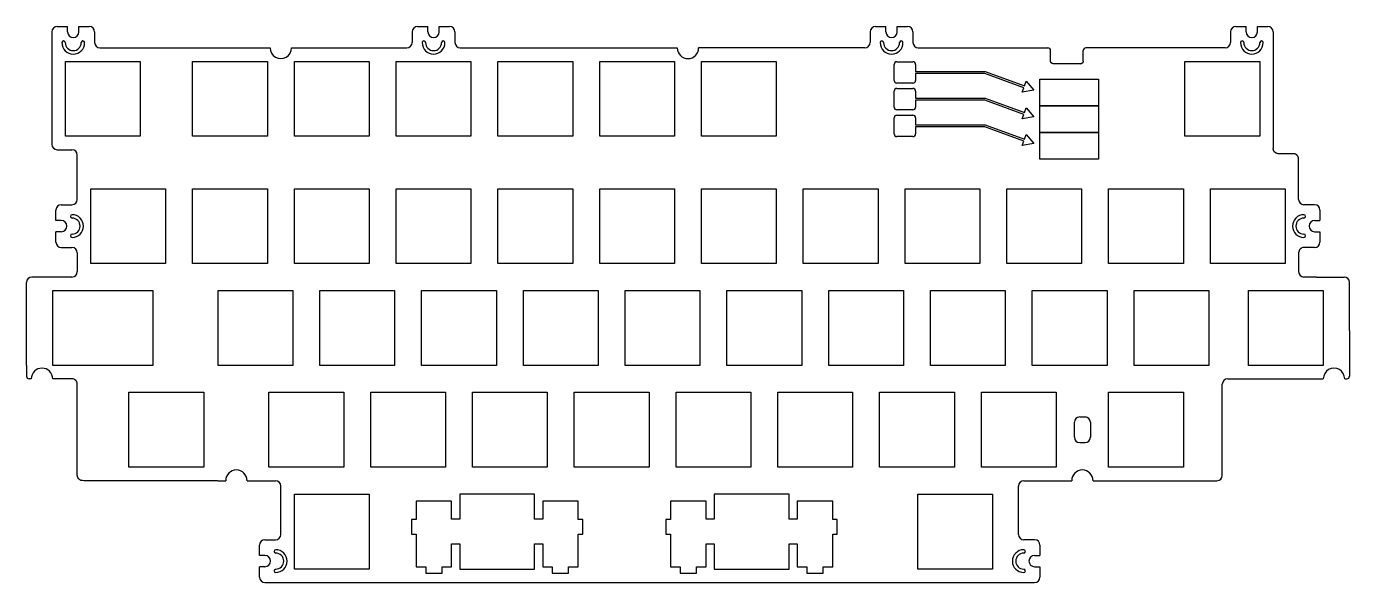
# Model space of a CAD drawing. Header units: millimetres. Extents: x -421 to 474, y -695 to -207.
# Drawn here: x 226 to 473.7, y -695 to -591 of the extents above; entities that cross this region are included whole.
import ezdxf

# ---------------------------------------------------------------- set-up
doc = ezdxf.new("R2010")
doc.units = ezdxf.units.MM
doc.header["$MEASUREMENT"] = 0

msp = doc.modelspace()

# ---------------------------------------------------------------- linework, layer by layer
for p, q in [((231.76, -590.99), (233.71, -590.99)), ((233.71, -591.99), (233.71, -590.99)), ((235.81, -590.99), (237.76, -590.99)), ((235.81, -591.99), (235.81, -590.99)), ((299.2, -590.99), (301.15, -590.99)), ((301.15, -591.99), (301.15, -590.99)), ((303.25, -590.99), (305.2, -590.99)), ((303.25, -591.99), (303.25, -590.99)), ((384.93, -590.99), (386.88, -590.99)), ((386.88, -591.99), (386.88, -590.99)), ((388.98, -590.99), (390.93, -590.99)), ((388.98, -591.99), (388.98, -590.99)), ((452.36, -590.99), (454.31, -590.99)), ((454.31, -591.99), (454.31, -590.99)), ((456.41, -590.99), (458.36, -590.99)), ((456.41, -591.99), (456.41, -590.99)), ((230.76, -591.99), (230.76, -613.04)), ((238.76, -591.99), (238.76, -593.99)), ((298.2, -591.99), (298.2, -593.99)), ((306.2, -591.99), (306.2, -593.99)), ((383.93, -591.99), (383.93, -593.99)), ((391.93, -591.99), (391.93, -593.99)), ((451.36, -591.99), (451.36, -593.99)), ((459.36, -591.99), (459.36, -613.79)), ((275.62, -594.99), (297.2, -594.99)), ((307.2, -594.99), (347.82, -594.99)), ((382.93, -594.99), (351.82, -594.99)), ((392.93, -594.99), (417.19, -594.99)), ((417.69, -597.45), (417.69, -595.49)), ((423.81, -597.45), (423.81, -595.49)), ((450.36, -594.99), (424.31, -594.99)), ((233.29, -611.51), (233.29, -597.51)), ((233.29, -597.51), (247.29, -597.51)), ((247.29, -597.51), (247.29, -611.51)), ((257.1, -611.51), (257.1, -597.51)), ((257.1, -597.51), (271.1, -597.51)), ((271.1, -597.51), (271.1, -611.51)), ((276.15, -611.51), (276.15, -597.51)), ((276.15, -597.51), (290.15, -597.51)), ((290.15, -597.51), (290.15, -611.51)), ((295.2, -611.51), (295.2, -597.51)), ((295.2, -597.51), (309.2, -597.51)), ((309.2, -597.51), (309.2, -611.51)), ((314.25, -597.51), (328.25, -597.51)), ((314.25, -611.51), (314.25, -597.51)), ((328.25, -597.51), (328.25, -611.51)), ((333.3, -611.51), (333.3, -597.51)), ((333.3, -597.51), (347.3, -597.51)), ((347.3, -597.51), (347.3, -611.51)), ((352.35, -611.51), (352.35, -597.51)), ((352.35, -597.51), (366.35, -597.51)), ((366.35, -597.51), (366.35, -611.51)), ((388.42, -601.08), (388.42, -598.08)), ((388.92, -597.58), (391.92, -597.58)), ((392.42, -598.08), (392.42, -599.38)), ((442.84, -611.51), (442.84, -597.51)), ((442.84, -597.51), (456.84, -597.51)), ((456.84, -597.51), (456.84, -611.51)), ((391.92, -601.58), (388.92, -601.58)), ((392.42, -599.38), (405.45, -599.38)), ((392.42, -599.78), (392.42, -601.08)), ((405.38, -599.78), (392.42, -599.78)), ((412.68, -602.44), (405.38, -599.78)), ((405.45, -599.38), (412.82, -602.06)), ((412.82, -602.06), (413.12, -601.22)), ((413.12, -601.22), (414.53, -602.9)), ((388.42, -606.08), (388.42, -603.08)), ((388.92, -602.58), (391.92, -602.58)), ((392.42, -603.08), (392.42, -604.38)), ((412.37, -603.28), (412.68, -602.44)), ((414.53, -602.9), (412.37, -603.28)), ((391.92, -606.58), (388.92, -606.58)), ((392.42, -604.38), (405.45, -604.38)), ((392.42, -604.78), (392.42, -606.08)), ((405.38, -604.78), (392.42, -604.78)), ((412.68, -607.44), (405.38, -604.78)), ((405.45, -604.38), (412.82, -607.06)), ((412.82, -607.06), (413.12, -606.22)), ((413.12, -606.22), (414.53, -607.9)), ((388.42, -611.08), (388.42, -608.08)), ((388.92, -607.58), (391.92, -607.58)), ((392.42, -608.08), (392.42, -609.38)), ((412.37, -608.28), (412.68, -607.44)), ((414.53, -607.9), (412.37, -608.28)), ((247.29, -611.51), (233.29, -611.51)), ((271.1, -611.51), (257.1, -611.51)), ((290.15, -611.51), (276.15, -611.51)), ((309.2, -611.51), (295.2, -611.51)), ((328.25, -611.51), (314.25, -611.51)), ((347.3, -611.51), (333.3, -611.51)), ((366.35, -611.51), (352.35, -611.51)), ((391.92, -611.58), (388.92, -611.58)), ((392.42, -609.38), (405.45, -609.38)), ((392.42, -609.78), (392.42, -611.08)), ((405.38, -609.78), (392.42, -609.78)), ((412.68, -612.44), (405.38, -609.78)), ((405.45, -609.38), (412.82, -612.06)), ((412.82, -612.06), (413.12, -611.22)), ((413.12, -611.22), (414.53, -612.9)), ((456.84, -611.51), (442.84, -611.51)), ((231.76, -614.04), (234.52, -614.04)), ((412.37, -613.28), (412.68, -612.44)), ((414.53, -612.9), (412.37, -613.28)), ((235.52, -623.33), (235.52, -615.04)), ((464.12, -623.33), (464.12, -615.79)), ((238.05, -635.33), (238.05, -621.33)), ((238.05, -621.33), (252.05, -621.33)), ((252.05, -621.33), (252.05, -635.33)), ((257.1, -635.33), (257.1, -621.33)), ((257.1, -621.33), (271.1, -621.33)), ((271.1, -621.33), (271.1, -635.33)), ((276.15, -635.33), (276.15, -621.33)), ((276.15, -621.33), (290.15, -621.33)), ((290.15, -621.33), (290.15, -635.33)), ((295.2, -635.33), (295.2, -621.33)), ((295.2, -621.33), (309.2, -621.33)), ((309.2, -621.33), (309.2, -635.33)), ((314.25, -635.33), (314.25, -621.33)), ((314.25, -621.33), (328.25, -621.33)), ((328.25, -621.33), (328.25, -635.33)), ((333.3, -635.33), (333.3, -621.33)), ((333.3, -621.33), (347.3, -621.33)), ((347.3, -621.33), (347.3, -635.33)), ((352.35, -635.33), (352.35, -621.33)), ((352.35, -621.33), (366.35, -621.33)), ((366.35, -621.33), (366.35, -635.33)), ((371.4, -621.33), (385.4, -621.33)), ((371.4, -635.33), (371.4, -621.33)), ((385.4, -621.33), (385.4, -635.33)), ((390.45, -635.33), (390.45, -621.33)), ((390.45, -621.33), (404.45, -621.33)), ((404.45, -621.33), (404.45, -635.33)), ((409.5, -635.33), (409.5, -621.33)), ((409.5, -621.33), (423.5, -621.33)), ((423.5, -621.33), (423.5, -635.33)), ((428.55, -635.33), (428.55, -621.33)), ((428.55, -621.33), (442.55, -621.33)), ((442.55, -621.33), (442.55, -635.33)), ((447.6, -635.33), (447.6, -621.33)), ((447.6, -621.33), (461.6, -621.33)), ((461.6, -621.33), (461.6, -635.33)), ((231.52, -627.28), (231.52, -625.33)), ((232.52, -624.33), (234.52, -624.33)), ((467.12, -624.33), (465.12, -624.33)), ((468.12, -625.33), (468.12, -627.28)), ((232.52, -627.28), (231.52, -627.28)), ((467.12, -627.28), (468.12, -627.28)), ((231.52, -631.33), (231.52, -629.38)), ((232.52, -629.38), (231.52, -629.38)), ((467.12, -629.38), (468.12, -629.38)), ((468.12, -629.38), (468.12, -631.33)), ((232.52, -632.33), (234.52, -632.33)), ((235.52, -633.33), (235.52, -636.85)), ((464.12, -633.33), (464.12, -636.85)), ((467.12, -632.33), (465.12, -632.33)), ((252.05, -635.33), (238.05, -635.33)), ((271.1, -635.33), (257.1, -635.33)), ((290.15, -635.33), (276.15, -635.33)), ((309.2, -635.33), (295.2, -635.33)), ((328.25, -635.33), (314.25, -635.33)), ((347.3, -635.33), (333.3, -635.33)), ((366.35, -635.33), (352.35, -635.33)), ((385.4, -635.33), (371.4, -635.33)), ((404.45, -635.33), (390.45, -635.33)), ((423.5, -635.33), (409.5, -635.33)), ((442.55, -635.33), (428.55, -635.33)), ((461.6, -635.33), (447.6, -635.33)), ((226, -640.38), (226, -638.85)), ((234.52, -637.85), (227, -637.85)), ((467.49, -637.85), (472.65, -637.85)), ((473.65, -645.08), (473.65, -638.85)), ((226, -654.38), (226, -640.38)), ((230.91, -640.38), (249.67, -640.38)), ((230.91, -654.38), (230.91, -640.38)), ((249.67, -640.38), (249.67, -654.38)), ((261.86, -654.38), (261.86, -640.38)), ((261.86, -640.38), (275.86, -640.38)), ((275.86, -640.38), (275.86, -654.38)), ((280.91, -640.38), (294.91, -640.38)), ((280.91, -654.38), (280.91, -640.38)), ((294.91, -640.38), (294.91, -654.38)), ((299.96, -654.38), (299.96, -640.38)), ((299.96, -640.38), (313.96, -640.38)), ((313.96, -640.38), (313.96, -654.38)), ((319.01, -640.38), (333.01, -640.38)), ((319.01, -654.38), (319.01, -640.38)), ((333.01, -640.38), (333.01, -654.38)), ((338.06, -654.38), (338.06, -640.38)), ((338.06, -640.38), (352.06, -640.38)), ((352.06, -640.38), (352.06, -654.38)), ((357.11, -654.38), (357.11, -640.38)), ((357.11, -640.38), (371.11, -640.38)), ((371.11, -640.38), (371.11, -654.38)), ((376.16, -654.38), (376.16, -640.38)), ((376.16, -640.38), (390.16, -640.38)), ((390.16, -640.38), (390.16, -654.38)), ((395.21, -640.38), (409.21, -640.38)), ((395.21, -654.38), (395.21, -640.38)), ((409.21, -640.38), (409.21, -654.38)), ((414.26, -640.38), (428.26, -640.38)), ((414.26, -654.38), (414.26, -640.38)), ((428.26, -640.38), (428.26, -654.38)), ((433.31, -640.38), (447.31, -640.38)), ((433.31, -654.38), (433.31, -640.38)), ((447.31, -640.38), (447.31, -654.38)), ((454.74, -640.38), (468.74, -640.38)), ((454.74, -654.38), (454.74, -640.38)), ((468.74, -640.38), (468.74, -654.38)), ((473.65, -647.87), (473.65, -656.4)), ((226, -654.38), (226, -656.4)), ((249.67, -654.38), (230.91, -654.38)), ((275.86, -654.38), (261.86, -654.38)), ((294.91, -654.38), (280.91, -654.38)), ((313.96, -654.38), (299.96, -654.38)), ((333.01, -654.38), (319.01, -654.38)), ((352.06, -654.38), (338.06, -654.38)), ((371.11, -654.38), (357.11, -654.38)), ((390.16, -654.38), (376.16, -654.38)), ((409.21, -654.38), (395.21, -654.38)), ((428.26, -654.38), (414.26, -654.38)), ((447.31, -654.38), (433.31, -654.38)), ((468.74, -654.38), (454.74, -654.38)), ((226.8, -656.9), (226.5, -656.9)), ((226.91, -656.9), (226.8, -656.9)), ((449.84, -674.95), (449.84, -657.9)), ((459.22, -656.9), (468.74, -656.9)), ((472.74, -656.9), (473.15, -656.9)), ((245.19, -659.42), (259.19, -659.42)), ((245.19, -673.42), (245.19, -659.42)), ((259.19, -659.42), (259.19, -673.42)), ((271.39, -673.42), (271.39, -659.42)), ((271.39, -659.42), (285.39, -659.42)), ((285.39, -659.42), (285.39, -673.42)), ((290.44, -673.42), (290.44, -659.42)), ((290.44, -659.42), (304.44, -659.42)), ((304.44, -659.42), (304.44, -673.42)), ((309.49, -673.42), (309.49, -659.42)), ((309.49, -659.42), (323.49, -659.42)), ((323.49, -659.42), (323.49, -673.42)), ((328.54, -673.42), (328.54, -659.42)), ((328.54, -659.42), (342.54, -659.42)), ((342.54, -659.42), (342.54, -673.42)), ((347.59, -673.42), (347.59, -659.42)), ((347.59, -659.42), (361.59, -659.42)), ((361.59, -659.42), (361.59, -673.42)), ((366.64, -673.42), (366.64, -659.42)), ((366.64, -659.42), (380.64, -659.42)), ((380.64, -659.42), (380.64, -673.42)), ((385.69, -673.42), (385.69, -659.42)), ((385.69, -659.42), (399.69, -659.42)), ((399.69, -659.42), (399.69, -673.42)), ((404.74, -673.42), (404.74, -659.42)), ((404.74, -659.42), (418.74, -659.42)), ((418.74, -659.42), (418.74, -673.42)), ((428.55, -659.42), (442.55, -659.42)), ((428.55, -673.42), (428.55, -659.42)), ((442.55, -659.42), (442.55, -673.42)), ((422.14, -667.83), (422.14, -665.03)), ((423.14, -664.03), (424.14, -664.03)), ((425.14, -665.03), (425.14, -667.83)), ((423.14, -668.83), (424.14, -668.83)), ((259.19, -673.42), (245.19, -673.42)), ((285.39, -673.42), (271.39, -673.42)), ((304.44, -673.42), (290.44, -673.42)), ((323.49, -673.42), (309.49, -673.42)), ((342.54, -673.42), (328.54, -673.42)), ((361.59, -673.42), (347.59, -673.42)), ((380.64, -673.42), (366.64, -673.42)), ((399.69, -673.42), (385.69, -673.42)), ((418.74, -673.42), (404.74, -673.42)), ((442.55, -673.42), (428.55, -673.42)), ((261.82, -675.95), (263.29, -675.95)), ((267.29, -675.95), (272.62, -675.95)), ((412.7, -675.95), (421.64, -675.95)), ((425.64, -675.95), (448.84, -675.95)), ((273.62, -686), (273.62, -676.95)), ((276.15, -678.48), (290.15, -678.48)), ((276.15, -692.48), (276.15, -678.48)), ((290.15, -678.48), (290.15, -692.48)), ((368.73, -678.48), (354.73, -678.48)), ((354.73, -678.48), (354.73, -683.18)), ((368.73, -683.18), (368.73, -678.48)), ((392.83, -678.48), (406.83, -678.48)), ((392.83, -692.48), (392.83, -678.48)), ((406.83, -678.48), (406.83, -692.48)), ((411.7, -686), (411.7, -676.95)), ((353.21, -679.79), (346.55, -679.79)), ((346.55, -679.79), (346.55, -683.19)), ((353.21, -683.18), (353.21, -679.79)), ((376.91, -679.79), (370.26, -679.79)), ((370.26, -679.79), (370.26, -683.18)), ((376.91, -683.19), (376.91, -679.79)), ((346.55, -683.19), (345.69, -683.19)), ((345.69, -683.19), (345.69, -685.98)), ((354.73, -683.18), (353.21, -683.18)), ((370.26, -683.18), (368.73, -683.18)), ((377.77, -683.19), (376.91, -683.19)), ((377.77, -685.98), (377.77, -683.19)), ((345.69, -685.98), (346.55, -685.98)), ((346.55, -685.98), (346.55, -692.08)), ((376.91, -692.08), (376.91, -685.98)), ((376.91, -685.98), (377.77, -685.98)), ((269.62, -689.95), (269.62, -688)), ((270.62, -687), (272.62, -687)), ((353.21, -692.08), (353.21, -687.78)), ((353.21, -687.78), (354.73, -687.78)), ((354.73, -687.78), (354.73, -692.48)), ((368.73, -692.48), (368.73, -687.78)), ((368.73, -687.78), (370.26, -687.78)), ((370.26, -687.78), (370.26, -692.08)), ((414.7, -687), (412.7, -687)), ((415.7, -688), (415.7, -689.95)), ((270.62, -689.95), (269.62, -689.95)), ((414.7, -689.95), (415.7, -689.95)), ((269.62, -694), (269.62, -692.05)), ((270.62, -692.05), (269.62, -692.05)), ((290.15, -692.48), (276.15, -692.48)), ((346.55, -692.08), (348.36, -692.08)), ((348.36, -692.08), (348.36, -693.25)), ((348.36, -693.25), (351.4, -693.25)), ((351.4, -693.25), (351.4, -692.08)), ((351.4, -692.08), (353.21, -692.08)), ((354.73, -692.48), (368.73, -692.48)), ((370.26, -692.08), (372.06, -692.08)), ((372.06, -692.08), (372.06, -693.25)), ((372.06, -693.25), (375.11, -693.25)), ((375.11, -693.25), (375.11, -692.08)), ((375.11, -692.08), (376.91, -692.08)), ((406.83, -692.48), (392.83, -692.48)), ((414.7, -692.05), (415.7, -692.05)), ((415.7, -692.05), (415.7, -694)), ((270.62, -695), (414.7, -695))]:
    msp.add_line(p, q)
at = {"linetype": 'Continuous'}
for p, q in [((239.76, -594.99), (271.62, -594.99)), ((239.76, -594.99), (239.76, -594.99)), ((415.66, -600.82), (426.66, -600.82)), ((415.66, -605.82), (415.66, -600.82)), ((426.66, -600.82), (426.66, -605.82)), ((426.66, -605.82), (415.66, -605.82)), ((415.66, -605.82), (426.66, -605.82)), ((415.66, -610.82), (415.66, -605.82)), ((426.66, -605.82), (426.66, -610.82)), ((426.66, -610.82), (415.66, -610.82)), ((415.66, -610.82), (426.66, -610.82)), ((415.66, -615.82), (415.66, -610.82)), ((426.66, -610.82), (426.66, -615.82)), ((426.66, -615.82), (415.66, -615.82)), ((467.49, -637.85), (465.12, -637.85)), ((473.65, -647.87), (473.65, -645.08)), ((450.84, -656.9), (459.22, -656.9)), ((321.11, -678.48), (307.11, -678.48)), ((307.11, -678.48), (307.11, -683.18)), ((321.11, -683.18), (321.11, -678.48)), ((305.58, -679.79), (298.93, -679.79)), ((298.93, -679.79), (298.93, -683.19)), ((305.58, -683.18), (305.58, -679.79)), ((329.29, -679.79), (322.63, -679.79)), ((322.63, -679.79), (322.63, -683.18)), ((329.29, -683.19), (329.29, -679.79)), ((298.93, -683.19), (298.06, -683.19)), ((298.06, -683.19), (298.06, -685.98)), ((307.11, -683.18), (305.58, -683.18)), ((322.63, -683.18), (321.11, -683.18)), ((330.15, -683.19), (329.29, -683.19)), ((330.15, -685.98), (330.15, -683.19)), ((298.06, -685.98), (298.93, -685.98)), ((298.93, -685.98), (298.93, -692.08)), ((329.29, -692.08), (329.29, -685.98)), ((329.29, -685.98), (330.15, -685.98)), ((305.58, -692.08), (305.58, -687.78)), ((305.58, -687.78), (307.11, -687.78)), ((307.11, -687.78), (307.11, -692.48)), ((321.11, -692.48), (321.11, -687.78)), ((321.11, -687.78), (322.63, -687.78)), ((322.63, -687.78), (322.63, -692.08)), ((298.93, -692.08), (300.73, -692.08)), ((300.73, -692.08), (300.73, -693.25)), ((300.73, -693.25), (303.78, -693.25)), ((303.78, -693.25), (303.78, -692.08)), ((303.78, -692.08), (305.58, -692.08)), ((307.11, -692.48), (321.11, -692.48)), ((322.63, -692.08), (324.43, -692.08)), ((324.43, -692.08), (324.43, -693.25)), ((324.43, -693.25), (327.48, -693.25)), ((327.48, -693.25), (327.48, -692.08)), ((327.48, -692.08), (329.29, -692.08))]:
    msp.add_line(p, q, dxfattribs=at)
for centre, radius, start, end in [((231.76, -591.99), 1, 90, 180), ((237.76, -591.99), 1, 360, 90), ((299.2, -591.99), 1, 90, 180), ((305.2, -591.99), 1, 360, 90), ((384.93, -591.99), 1, 90, 180), ((390.93, -591.99), 1, 360, 90), ((452.36, -591.99), 1, 90, 180), ((458.36, -591.99), 1, 0, 90), ((232.95, -594.01), 0.316, 0, 180), ((234.76, -594.01), 2.13, 180, 0), ((234.76, -594.01), 1.5, 180, 0), ((234.76, -591.99), 1.05, 180, 0), ((236.58, -594.01), 0.316, 360, 180), ((239.76, -593.99), 1, 180, 270), ((297.2, -593.99), 1, 270, 0), ((302.2, -591.99), 1.05, 180, 0), ((307.2, -593.99), 1, 180, 270), ((382.93, -593.99), 1, 270, 0), ((387.93, -591.99), 1.05, 180, 0), ((392.93, -593.99), 1, 180, 270), ((450.36, -593.99), 1, 270, 0), ((455.36, -591.99), 1.05, 180, 0), ((273.62, -594.99), 2, 179.9999, 0.0001), ((349.82, -594.99), 2, 180.0001, 359.9999), ((417.19, -595.49), 0.5, 0, 90), ((424.31, -595.49), 0.5, 90, 180), ((388.92, -598.08), 0.5, 90, 180), ((391.92, -598.08), 0.5, 0, 90), ((388.92, -601.08), 0.5, 180, 270), ((391.92, -601.08), 0.5, 270, 0), ((388.92, -603.08), 0.5, 90, 180), ((391.92, -603.08), 0.5, 360, 90), ((388.92, -606.08), 0.5, 180, 270), ((391.92, -606.08), 0.5, 270, 0), ((388.92, -608.08), 0.5, 90, 180), ((391.92, -608.08), 0.5, 0, 90), ((388.92, -611.08), 0.5, 180, 270), ((391.92, -611.08), 0.5, 270, 0), ((231.76, -613.04), 1, 180, 270), ((234.52, -615.04), 1, 0, 90), ((234.52, -623.33), 1, 270, 0), ((465.12, -623.33), 1, 180, 270), ((232.52, -625.33), 1, 90, 180), ((467.12, -625.33), 1, 0, 90), ((232.52, -628.33), 1.05, 270, 90), ((467.12, -628.33), 1.05, 90, 270), ((232.52, -631.33), 1, 180, 270), ((467.12, -631.33), 1, 270, 0), ((234.52, -633.33), 1, 0, 90), ((465.12, -633.33), 1, 90, 180.0021), ((227, -638.85), 1, 90, 180), ((234.52, -636.85), 1, 270, 0), ((465.12, -636.85), 1, 180.0021, 270), ((472.65, -638.85), 1, 0, 90), ((228.91, -656.9), 2, 0, 180), ((470.74, -656.9), 2, 359.9999, 180.0001), ((226.5, -656.4), 0.5, 180, 270), ((450.84, -657.9), 1, 90, 180), ((473.15, -656.4), 0.5, 270, 0), ((423.14, -665.03), 1, 90, 180), ((424.14, -665.03), 1, 0, 90), ((423.14, -667.83), 1, 180, 270), ((424.14, -667.83), 1, 270, 0), ((265.29, -675.95), 2, 0, 180), ((272.62, -676.95), 1, 0, 90), ((412.7, -676.95), 1, 90, 180), ((423.64, -675.95), 2, 0, 180), ((448.84, -674.95), 1, 270, 0), ((270.62, -688), 1, 90, 180), ((272.62, -686), 1, 270, 0), ((412.7, -686), 1, 180, 270), ((414.7, -688), 1, 0, 90), ((270.62, -691), 1.05, 270, 90), ((414.7, -691), 1.05, 90, 270), ((270.62, -694), 1, 180, 270), ((414.7, -694), 1, 270, 0)]:
    msp.add_arc(centre, radius, start, end)
for centre, radius, start, end in [((232.95, -594.01), 0.316, 0, 180), ((234.76, -594.01), 2.13, 180, 0), ((234.76, -594.01), 1.5, 180, 0), ((236.58, -594.01), 0.316, 0, 180), ((300.38, -594.01), 0.316, 0, 180), ((302.2, -594.01), 2.13, 180, 0), ((302.2, -594.01), 1.5, 180, 0), ((304.02, -594.01), 0.316, 0, 180), ((386.11, -594.01), 0.316, 0, 180), ((387.93, -594.01), 2.13, 180, 0), ((387.93, -594.01), 1.5, 180, 0), ((389.74, -594.01), 0.316, 0, 180), ((453.55, -594.01), 0.316, 0, 180), ((455.36, -594.01), 2.13, 180, 0), ((455.36, -594.01), 1.5, 180, 0), ((457.18, -594.01), 0.316, 0, 180), ((234.55, -626.51), 0.316, 90, 270), ((234.55, -628.33), 2.13, 270, 90), ((465.1, -628.33), 2.13, 90, 270), ((465.1, -626.51), 0.316, 270, 90), ((234.55, -628.33), 1.5, 270, 90), ((465.1, -628.33), 1.5, 90, 270), ((234.55, -630.14), 0.316, 90, 270), ((465.1, -630.14), 0.316, 270, 90), ((272.65, -689.18), 0.316, 90, 270), ((272.65, -691), 2.13, 270, 90), ((272.65, -691), 1.5, 270, 90), ((412.67, -691), 2.13, 90, 270), ((412.67, -691), 1.5, 90, 270), ((412.67, -689.18), 0.316, 270, 90), ((272.65, -692.82), 0.316, 90, 270), ((412.67, -692.82), 0.316, 270, 90)]:
    msp.add_arc(centre, radius, start, end, dxfattribs=at)
for points, knots in [([(423.81, -597.45), (423.81, -597.75), (423.61, -597.95), (423.31, -597.95), (421.61, -597.95), (419.9, -597.95), (418.19, -597.95), (417.9, -597.95), (417.69, -597.75), (417.69, -597.45)], [1.078741, 1.078741, 1.078741, 1.078741, 2.649537, 2.649537, 2.649537, 3.649537, 3.649537, 3.649537, 5.220333, 5.220333, 5.220333, 5.220333]), ([(464.12, -615.79), (464.12, -615.2), (463.71, -614.79), (463.12, -614.79), (462.2, -614.79), (461.28, -614.79), (460.36, -614.79), (459.78, -614.79), (459.36, -614.37), (459.36, -613.79)], [168.753538, 168.753538, 168.753538, 168.753538, 170.324335, 170.324335, 170.324335, 171.324335, 171.324335, 171.324335, 172.895131, 172.895131, 172.895131, 172.895131])]:
    msp.add_rational_spline(points, [1, 0.804737854124, 0.804737854124, 1, 1, 1, 1, 0.804737854124, 0.804737854124, 1], degree=3, knots=knots)
for points, weights in [([(235.52, -615.04), (235.52, -615.04), (235.52, -615.04), (235.52, -615.04)], [0.999954054906, 0.999969368736, 0.999984683767, 1]), ([(412.7, -687), (412.7, -687), (412.7, -687), (412.7, -687)], [1, 0.999980935375, 0.99996187261, 0.999942811708])]:
    msp.add_rational_spline(points, weights, degree=3)
msp.add_open_spline([(261.82, -675.95), (254.16, -675.95), (246.49, -675.95), (238.32, -675.95), (237.81, -675.95), (236.48, -675.95), (236.34, -675.95), (236.04, -675.84), (235.93, -675.76), (235.74, -675.58), (235.67, -675.48), (235.56, -675.25), (235.53, -675.12), (235.53, -674.99), (235.53, -674.98), (235.52, -674.96), (235.52, -674.96), (235.52, -674.95), (235.52, -674.95), (235.52, -674.95), (235.52, -674.95), (235.52, -671.57), (235.52, -668.19), (235.52, -662.94), (235.52, -661.08), (235.52, -657.77), (235.54, -657.74), (235.4, -657.4), (235.33, -657.29), (235.14, -657.1), (235.03, -657.03), (234.8, -656.93), (234.68, -656.9), (234.54, -656.9), (234.53, -656.9), (233.26, -656.9), (232.08, -656.9), (230.91, -656.9)], degree=3, knots=[0.115649, 0.115649, 0.115649, 0.115649, 2.415315, 2.415315, 2.567054, 2.567054, 2.814224, 2.814224, 2.990624, 2.990624, 3.162321, 3.162321, 3.327842, 3.327842, 3.342579, 3.342579, 3.3495, 3.3495, 3.350176, 3.350176, 3.350588, 3.350588, 3.993003, 3.993003, 4.347488, 4.347488, 4.621223, 4.621223, 4.776958, 4.776958, 4.926665, 4.926665, 5.071001, 5.071001, 5.087618, 5.087618, 5.294544, 5.294544, 5.294544, 5.294544])

doc.saveas('drawing.dxf')
